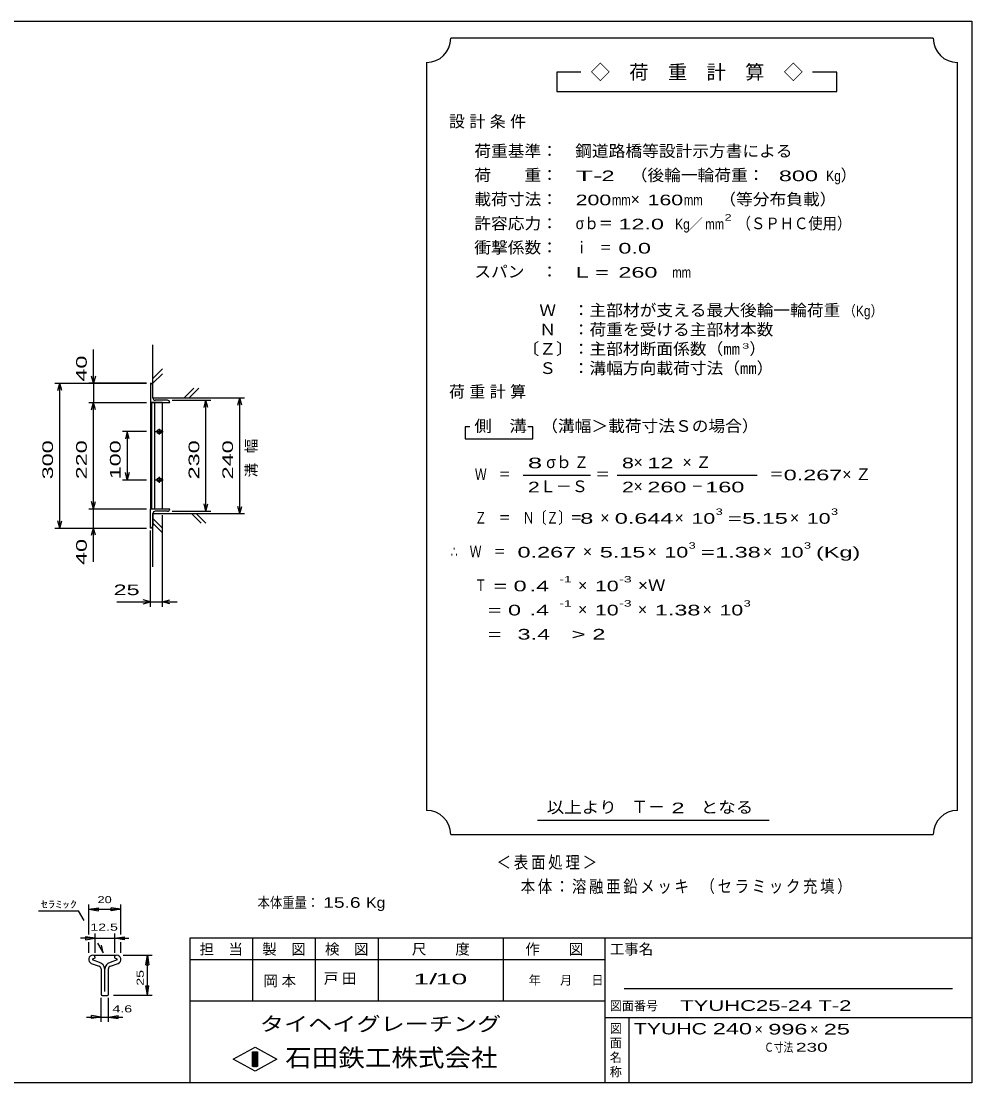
# Model space of a CAD drawing. Units: millimetres, scale not verified. Extents: x -1820 to 1724, y -1285 to 1059.
# Drawn here: x -245 to 1724, y -1141 to 1059 of the extents above; entities that cross this region are included whole.
import ezdxf
from ezdxf.enums import TextEntityAlignment as Align

# ---------------------------------------------------------------- set-up
doc = ezdxf.new("R2010")
doc.units = ezdxf.units.MM
doc.header["$LTSCALE"] = 10
for name, color, linetype, lineweight in [('0_2', 150, 'Continuous', 25), ('16', 3, 'Continuous', 25), ('22', 2, 'Continuous', 25), ('32', 4, 'Continuous', 25)]:
    doc.layers.add(name, color=color, linetype=linetype, lineweight=lineweight)
doc.styles.add('ベクトル', font='')
doc.styles.get('ベクトル').set_extended_font_data('ベクトル')

msp = doc.modelspace()

# ---------------------------------------------------------------- linework, layer by layer
at = {"layer": '0_2'}
for p, q in [((-1736, 1059), (1724, 1059)), ((1724, 1059), (1724, -1141)), ((1724, -841), (104, -841)), ((104, -841), (104, -1141)), ((234, -841), (234, -971)), ((364, -971), (364, -841)), ((494, -841), (494, -971)), ((754, -971), (754, -841)), ((964, -841), (964, -1141)), ((964, -886), (104, -886)), ((1684, -946), (1004, -946)), ((104, -971), (964, -971)), ((964, -1006), (1724, -1006)), ((1014, -1141), (1014, -1006)), ((194, -1092), (239, -1067)), ((234, -1077), (244, -1077)), ((234, -1107), (234, -1077)), ((234, -1077), (236, -1077)), ((236, -1077), (236, -1107)), ((238, -1107), (238, -1077)), ((238, -1077), (240, -1077)), ((239, -1067), (284, -1092)), ((240, -1077), (240, -1107)), ((242, -1107), (242, -1077)), ((242, -1077), (244, -1077)), ((244, -1077), (244, -1107)), ((244, -1077), (244, -1107)), ((239, -1117), (194, -1092)), ((284, -1092), (239, -1117)), ((244, -1107), (234, -1107)), ((236, -1107), (238, -1107)), ((240, -1107), (242, -1107)), ((1724, -1141), (-1736, -1141))]:
    msp.add_line(p, q, dxfattribs=at)
at = {"layer": '16'}
for p, q in [((22.35, 308.56), (22.35, 268.56)), ((27.35, 278.56), (27.35, 303.56)), ((22.35, 268.56), (62.35, 268.56)), ((22.35, 268.56), (22.35, 48.56)), ((47.35, 268.56), (22.35, 268.56)), ((24.35, 268.56), (24.35, 48.56)), ((31.35, 48.56), (31.35, 268.56)), ((57.35, 273.56), (32.35, 273.56)), ((47.35, 48.56), (47.35, 268.56)), ((32.35, 208.56), (48.35, 208.56)), ((42.35, 211.56), (38.35, 211.56)), ((38.35, 205.56), (42.35, 205.56)), ((40.35, 214.56), (40.35, 202.56)), ((42.35, 111.56), (38.35, 111.56)), ((40.35, 114.56), (40.35, 102.56)), ((32.35, 108.56), (48.35, 108.56)), ((38.35, 105.56), (42.35, 105.56)), ((22.35, 48.56), (62.35, 48.56)), ((22.35, 8.56), (22.35, 48.56)), ((22.35, 48.56), (47.35, 48.56)), ((27.35, 38.56), (27.35, 13.56)), ((57.35, 43.56), (32.35, 43.56))]:
    msp.add_line(p, q, dxfattribs=at)
for centre, radius, start, end in [((22.35, 303.56), 5, 0, 90), ((32.35, 278.56), 5, 180, 270), ((57.35, 268.56), 5, 0, 90), ((38.35, 208.56), 3, 90, 270), ((40.35, 208.56), 4, 46.6, 133.4), ((40.35, 208.56), 4, 226.6, 313.4), ((42.35, 208.56), 3, 270, 90), ((38.35, 108.56), 3, 90, 270), ((40.35, 108.56), 4, 46.6, 133.4), ((42.35, 108.56), 3, 270, 90), ((40.35, 108.56), 4, 226.6, 313.4), ((57.35, 48.56), 5, 270, 0), ((32.35, 38.56), 5, 90, 180), ((22.35, 13.56), 5, 270, 0)]:
    msp.add_arc(centre, radius, start, end, dxfattribs=at)
at = {"layer": '22', "color": 4}
for p, q in [((1644.35, 1023.56), (644.35, 1023.56)), ((594.35, 973.56), (594.35, -576.44)), ((1694.35, -576.44), (1694.35, 973.56)), ((914.35, 953.56), (864.35, 953.56)), ((864.35, 953.56), (864.35, 913.56)), ((1444.35, 953.56), (1394.35, 953.56)), ((1444.35, 913.56), (1444.35, 953.56)), ((864.35, 913.56), (1444.35, 913.56)), ((-95.65, 308.56), (-95.65, 378.56)), ((27.35, 278.56), (27.35, 388.56)), ((27.35, 318.56), (47.35, 338.56)), ((-175.65, 308.56), (14.35, 308.56)), ((-169.65, 293.56), (-165.65, 308.56)), ((-161.65, 293.56), (-165.65, 308.56)), ((-165.65, 8.56), (-165.65, 308.56)), ((14.35, 308.56), (-105.65, 308.56)), ((-95.65, 308.56), (-99.65, 323.56)), ((-91.65, 323.56), (-95.65, 308.56)), ((-95.65, 308.56), (-95.65, 268.56)), ((27.35, 308.56), (47.35, 328.56)), ((92.35, 278.56), (112.35, 298.56)), ((102.35, 278.56), (122.35, 298.56)), ((-105.65, 268.56), (14.35, 268.56)), ((-99.65, 253.56), (-95.65, 268.56)), ((-91.65, 253.56), (-95.65, 268.56)), ((-95.65, 48.56), (-95.65, 268.56)), ((27.35, 278.56), (217.35, 278.56)), ((67.35, 273.56), (147.35, 273.56)), ((133.35, 258.56), (137.35, 273.56)), ((141.35, 258.56), (137.35, 273.56)), ((137.35, 43.56), (137.35, 273.56)), ((203.35, 263.56), (207.35, 278.56)), ((211.35, 263.56), (207.35, 278.56)), ((207.35, 38.56), (207.35, 278.56)), ((14.35, 208.56), (-35.65, 208.56)), ((-25.65, 208.56), (-29.65, 193.56)), ((-21.65, 193.56), (-25.65, 208.56)), ((-25.65, 208.56), (-25.65, 108.56)), ((684.35, 218.56), (674.35, 218.56)), ((674.35, 218.56), (674.35, 193.56)), ((814.35, 218.56), (804.35, 218.56)), ((814.35, 193.56), (814.35, 218.56)), ((674.35, 193.56), (814.35, 193.56)), ((-25.65, 108.56), (-29.65, 123.56)), ((-21.65, 123.56), (-25.65, 108.56)), ((794.35, 118.56), (934.35, 118.56)), ((989.35, 118.56), (1279.35, 118.56)), ((-35.65, 108.56), (14.35, 108.56)), ((-105.65, 48.56), (14.35, 48.56)), ((-95.65, 48.56), (-99.65, 63.56)), ((-95.65, 48.56), (-91.65, 63.56)), ((-95.65, 8.56), (-95.65, 48.56)), ((137.35, 43.56), (133.35, 58.56)), ((137.35, 43.56), (141.35, 58.56)), ((207.35, 38.56), (203.35, 53.56)), ((207.35, 38.56), (211.35, 53.56)), ((-165.65, 8.56), (-169.65, 23.56)), ((-165.65, 8.56), (-161.65, 23.56)), ((27.35, 38.56), (217.35, 38.56)), ((27.35, -71.44), (27.35, 38.56)), ((47.35, 8.56), (27.35, 28.56)), ((47.35, -154.44), (47.35, 35.56)), ((67.35, 43.56), (147.35, 43.56)), ((127.35, 18.56), (107.35, 38.56)), ((137.35, 18.56), (117.35, 38.56)), ((-175.65, 8.56), (14.35, 8.56)), ((-105.65, 8.56), (14.35, 8.56)), ((-99.65, -6.44), (-95.65, 8.56)), ((-91.65, -6.44), (-95.65, 8.56)), ((-95.65, -61.44), (-95.65, 8.56)), ((22.35, -154.44), (22.35, 3.56)), ((47.35, -1.44), (27.35, 18.56)), ((-47.65, -144.44), (22.35, -144.44)), ((22.35, -144.44), (7.35, -140.44)), ((7.35, -148.44), (22.35, -144.44)), ((22.35, -144.44), (47.35, -144.44)), ((47.35, -144.44), (62.35, -140.44)), ((62.35, -148.44), (47.35, -144.44)), ((47.35, -144.44), (77.35, -144.44)), ((824.35, -596.44), (1304.35, -596.44)), ((644.35, -626.44), (1644.35, -626.44))]:
    msp.add_line(p, q, dxfattribs=at)
for centre, start, end in [((594.35, 1023.56), 270, 0), ((1694.35, 1023.56), 180, 270), ((594.35, -626.44), 0, 90), ((1694.35, -626.44), 90, 180)]:
    msp.add_arc(centre, 50, start, end, dxfattribs=at)
at = {"layer": '32'}
for p, q in [((-209.98, -784.44), (-126.65, -784.44)), ((-114.98, -804.44), (-126.65, -784.44)), ((-105.65, -833.44), (-105.65, -771.44)), ((-105.65, -781.44), (-85.65, -778.44)), ((-105.65, -781.44), (-85.65, -784.44)), ((-105.65, -781.44), (-38.98, -781.44)), ((-85.65, -784.44), (-85.65, -778.44)), ((-38.98, -781.44), (-58.98, -778.44)), ((-58.98, -784.44), (-58.98, -778.44)), ((-38.98, -781.44), (-58.98, -784.44)), ((-38.98, -833.44), (-38.98, -771.44)), ((-92.32, -871.44), (-92.32, -831.44)), ((-52.32, -831.44), (-52.32, -871.44)), ((-92.32, -841.44), (-122.32, -841.44)), ((-92.32, -841.44), (-112.32, -838.44)), ((-112.32, -838.44), (-112.32, -844.44)), ((-112.32, -844.44), (-92.32, -841.44)), ((-105.65, -871.44), (-105.65, -849.44)), ((-92.32, -841.44), (-52.32, -841.44)), ((-87.32, -851.44), (-75.65, -871.44)), ((-75.65, -871.44), (-79.32, -855.77)), ((-52.32, -841.44), (-32.32, -838.44)), ((-32.32, -844.44), (-52.32, -841.44)), ((-52.32, -841.44), (-22.32, -841.44)), ((-38.98, -871.44), (-38.98, -849.44)), ((-32.32, -838.44), (-32.32, -844.44)), ((-95.35, -876.44), (-48.52, -876.44)), ((-33.98, -876.44), (26.02, -876.44)), ((13.02, -896.44), (16.02, -876.44)), ((16.02, -876.44), (19.02, -896.44)), ((16.02, -959.77), (16.02, -876.44)), ((-100.25, -893.7), (-84.01, -899.4)), ((-83.31, -891.53), (-97.71, -886.46)), ((-97.18, -884.15), (-92.38, -881.81)), ((-92.38, -881.81), (-92.38, -881.05)), ((-46.99, -886.46), (-61.39, -891.53)), ((-60.69, -899.4), (-44.46, -893.7)), ((-52.32, -881.05), (-52.32, -881.81)), ((-52.32, -881.81), (-47.52, -884.15)), ((13.02, -896.44), (19.02, -896.44)), ((-80.02, -905.08), (-80.02, -957.48)), ((-72.32, -952.14), (-72.32, -905.24)), ((-64.68, -957.48), (-64.68, -905.08)), ((16.02, -959.77), (13.02, -939.77)), ((13.02, -939.77), (19.02, -939.77)), ((16.02, -959.77), (19.02, -939.77)), ((-79.98, -1014.77), (-79.98, -964.77)), ((-77.68, -959.81), (-67.02, -959.81)), ((-64.65, -1014.77), (-64.65, -964.77)), ((-53.98, -959.77), (26.02, -959.77)), ((-109.98, -1004.77), (-79.98, -1004.77)), ((-79.98, -1004.77), (-99.98, -1001.77)), ((-99.98, -1007.77), (-99.98, -1001.77)), ((-79.98, -1004.77), (-99.98, -1007.77)), ((-79.98, -1004.77), (-64.65, -1004.77)), ((-64.65, -1004.77), (-44.65, -1001.77)), ((-64.65, -1004.77), (-44.65, -1007.77)), ((-64.65, -1004.77), (-34.65, -1004.77)), ((-44.65, -1007.77), (-44.65, -1001.77))]:
    msp.add_line(p, q, dxfattribs=at)
for centre, radius, start, end in [((-96.68, -885.44), 9, 90.98, 246.68), ((-97.21, -881.26), 4.83, 2.5, 85.55), ((-47.49, -881.26), 4.83, 94.45, 177.5), ((-48.02, -885.44), 9, 293.32, 89.02002), ((-96.63, -885.49), 1.47, 111.91, 222.33), ((-86.01, -905.07), 6, 0, 70.58), ((-87.62, -906.25), 15.33, 3.78, 73.7), ((-57.09, -906.25), 15.33, 106.3, 176.22), ((-58.69, -905.07), 6, 109.42, 180), ((-48.07, -885.49), 1.47, 317.67, 68.08999), ((-77.68, -957.48), 2.33, 180, 270), ((-67.02, -957.48), 2.33, 270, 0)]:
    msp.add_arc(centre, radius, start, end, dxfattribs=at)

# ---------------------------------------------------------------- texts
at = {"layer": '0_2', "style": 'ベクトル'}
for s, height, p in [('担\u3000当', 21.99, (124, -864)), ('製\u3000図', 21.99, (254, -864)), ('検\u3000図', 21.99, (384, -864)), ('尺\u3000\u3000度', 21.99, (564, -864)), ('作\u3000\u3000図', 21.99, (799, -864)), ('工事名', 21.99, (974, -864)), ('年', 18.33, (806, -928.5)), ('月', 18.33, (871, -928.5)), ('日', 18.33, (936, -928.5)), ('図面番号', 18.33, (974, -981.5)), ('図', 18.33, (974, -1028.5)), ('面', 18.33, (974, -1058.5)), ('名', 18.33, (974, -1088.5)), ('称', 18.33, (974, -1118.5))]:
    msp.add_text(s, height=height, dxfattribs=at).set_placement(p, align=Align.MIDDLE_LEFT)
at = {"layer": '0_2', "color": 222, "style": 'ベクトル'}
for s, height, width, p in [('タイヘイグレーチング', 29.33, 1.25, (249, -1019)), ('石田鉄工株式会社', 36.66, 1.1, (301.5, -1089))]:
    msp.add_text(s, height=height, dxfattribs=dict(at, width=width)).set_placement(p, align=Align.MIDDLE_LEFT)
at = {"layer": '22', "style": 'ベクトル'}
for s, height, p in [('◇\u3000荷\u3000重\u3000計\u3000算\u3000◇', 29.33, (934.35, 953.56)), ('）', 24.19, (1452.35, 740.06)), ('×', 24.19, (1017.35, 690.06)), ('／', 21.99, (1136.85, 638.56)), ('）', 24.19, (1263.35, 380.06)), ('σｂ', 24.19, (842.35, 145.06)), ('×', 24.19, (1023.35, 145.06)), ('Ｌ－Ｓ', 24.19, (829.35, 95.06)), ('×', 24.19, (1023.35, 95.06)), ('×', 24.19, (954.35, 30.06)), ('×', 24.19, (1108.35, 30.06)), ('×', 24.19, (1347.35, 30.06)), ('×', 24.19, (918.35, -39.94)), ('×', 24.19, (1052.35, -39.94)), ('×', 24.19, (1291.35, -39.94)), ('×', 24.19, (908.35, -109.94)), ('×', 24.19, (908.35, -159.94)), ('×', 24.19, (1032.35, -159.94)), ('×', 24.19, (1166.35, -159.94)), ('Ｔ－', 25.66, (1018.35, -568.94)), ('×', 21.99, (1274, -1030)), ('×', 21.99, (1389, -1030))]:
    msp.add_text(s, height=height, dxfattribs=at).set_placement(p, align=Align.MIDDLE_LEFT)
for s, height, width, p in [('荷重基準：\u3000', 24.19, 1.05, (693.35, 790.06)), ('鋼道路橋等設計示方書による', 24.19, 1.05, (902.35, 790.06)), ('荷\u3000\u3000重：\u3000', 24.19, 1.05, (693.35, 740.06)), ('T-', 21.99, 2, (903.35, 738.56)), (' 2 ', 21.99, 1.65, (943.35, 738.56)), ('（後輪一輪荷重：', 24.19, 1.05, (1017.35, 740.06)), ('  800', 21.99, 1.65, (1297.35, 738.56)), ('Kg', 21.99, 0.85, (1422.35, 738.56)), ('載荷寸法：\u3000', 24.19, 1.05, (693.35, 690.06)), ('\u3000（等分布負載）', 24.19, 1.05, (1166.35, 690.06)), ('200', 21.99, 1.5, (903.35, 688.56)), ('mm', 21.99, 0.8, (978.35, 688.56)), ('160', 21.99, 1.5, (1052.35, 688.56)), ('mm', 21.99, 0.8, (1127.35, 688.56)), ('許容応力：\u3000', 24.19, 1.05, (693.35, 640.06)), ('σｂ＝', 24.19, 0.9, (903.35, 640.06)), (' 12.0', 21.99, 1.65, (978.35, 638.56)), ('Kg', 21.99, 0.85, (1109.35, 638.56)), ('mm', 21.99, 0.8, (1171.85, 638.56)), ('2', 13.2, 1.5, (1211.85, 652.56)), ('（ＳＰＨＣ使用）', 24.19, 0.9, (1236.85, 640.06)), ('衝撃係数：\u3000', 24.19, 1.05, (693.35, 590.06)), ('ｉ\u3000＝', 24.19, 0.75, (903.35, 590.06)), (' 0.0', 21.99, 1.65, (978.35, 588.56)), ('スパン\u3000：\u3000', 24.19, 1.05, (693.35, 540.06)), ('L =', 21.99, 1.65, (903.35, 538.56)), (' 260 ', 21.99, 1.65, (978.35, 538.56)), ('mm', 21.99, 0.8, (1103.35, 538.56)), ('\u3000Ｗ\u3000：主部材が支える最大後輪一輪荷重', 24.19, 1.05, (793.35, 460.06)), ('（Kg）', 21.99, 0.85, (1458.35, 458.56)), ('\u3000Ｎ\u3000：荷重を受ける主部材本数', 24.19, 1.05, (793.35, 420.06)), ('〔Ｚ〕：主部材断面係数（㎜', 24.19, 1.05, (793.35, 380.06)), ('3', 11, 1.8, (1248.35, 386.06)), ('\u3000Ｓ\u3000：溝幅方向載荷寸法（㎜）', 24.19, 1.05, (793.35, 340.06)), ('側\u3000溝', 24.19, 1.1, (693.35, 220.06)), ('\u3000（溝幅＞載荷寸法Ｓの場合）', 24.19, 1.05, (797.35, 220.06)), ('8', 21.99, 1.8, (804.35, 143.56)), ('Ｚ', 24.19, 0.9, (900.35, 145.06)), ('8', 21.99, 1.5, (999.35, 143.56)), (' 12 ', 21.99, 1.65, (1038.35, 143.56)), ('Ｗ\u3000＝', 24.19, 0.75, (694.35, 120.06)), ('＝', 24.19, 0.9, (944.35, 120.06)), ('＝', 24.19, 0.9, (1304.35, 120.06)), ('0.267', 21.99, 1.65, (1334.35, 118.56)), ('2', 21.99, 1.5, (804.35, 93.56)), ('2', 21.99, 1.5, (999.35, 93.56)), (' 260 ', 21.99, 1.65, (1038.35, 93.56)), ('－', 24.19, 0.75, (1143.35, 95.06)), (' 160 ', 21.99, 1.65, (1158.35, 93.56)), ('Ｚ\u3000＝\u3000Ｎ〔Ｚ〕＝', 24.19, 0.75, (694.35, 30.06)), ('3', 13.2, 1.5, (1193.35, 42.56)), ('3', 13.2, 1.5, (1432.35, 42.56)), (' 8 ', 21.99, 1.65, (899.35, 28.56)), ('0.644', 21.99, 1.65, (984.35, 28.56)), ('10', 21.99, 1.5, (1143.35, 28.56)), ('=', 21.99, 1.7, (1218.35, 28.56)), ('5.15', 21.99, 1.65, (1248.35, 28.56)), ('10', 21.99, 1.5, (1382.35, 28.56)), ('3', 13.2, 1.5, (1137.35, -27.44)), ('3', 13.2, 1.5, (1376.35, -27.44)), ('∴\u3000Ｗ\u3000＝', 24.19, 0.75, (644.35, -39.94)), (' 0.267', 21.99, 1.65, (769.35, -41.44)), ('5.15', 21.99, 1.65, (953.35, -41.44)), ('10', 21.99, 1.5, (1087.35, -41.44)), ('=', 21.99, 1.7, (1162.35, -41.44)), ('1.38', 21.99, 1.65, (1192.35, -41.44)), ('10', 21.99, 1.5, (1326.35, -41.44)), ('(Kg)', 21.99, 1.65, (1401.35, -41.44)), (' 25 ', 21.99, 1.65, (-67.65, -119.44)), ('Ｔ', 24.19, 0.75, (694.35, -109.94)), (' = 0', 21.99, 1.65, (719.35, -111.44)), (' .4 ', 21.99, 1.65, (794.35, -111.44)), ('-1', 13.2, 1.65, (869.35, -97.44)), ('10', 21.99, 1.5, (943.35, -111.44)), ('-3', 13.2, 1.65, (993.35, -97.44)), ('×Ｗ', 24.19, 1.1, (1032.35, -109.94)), ('  = 0', 21.99, 1.65, (694.35, -161.44)), (' .4 ', 21.99, 1.65, (794.35, -161.44)), ('-1', 13.2, 1.65, (869.35, -147.44)), ('10', 21.99, 1.5, (943.35, -161.44)), ('-3', 13.2, 1.65, (993.35, -147.44)), ('1.38', 21.99, 1.65, (1067.35, -161.44)), ('10', 21.99, 1.5, (1201.35, -161.44)), ('3', 13.2, 1.5, (1251.35, -147.44)), ('  =', 21.99, 1.65, (694.35, -211.44)), (' 3.4', 21.99, 1.65, (769.35, -211.44)), ('>', 21.99, 1.7, (894.35, -211.44)), (' 2 ', 21.99, 1.65, (924.35, -211.44)), ('以上より\u3000', 24.19, 1.1, (843.35, -569.94)), (' 2 ', 21.99, 1.65, (1088.35, -571.44)), ('となる', 24.19, 1.1, (1162.35, -569.94)), ('本体重量：', 21.99, 0.85, (244.35, -767.44)), (' 15.6', 21.99, 1.35, (369.35, -767.44)), ('Kg', 21.99, 1.1, (469.35, -767.44)), ('1/', 21.99, 2, (567, -926)), (' 10 ', 21.99, 2, (597, -926)), ('TYUHC25-24 T-2', 21.99, 1.55, (1120, -981)), ('TYUHC', 23.46, 1.4, (1024, -1029)), (' 240 ', 23.46, 1.55, (1174, -1029)), (' 996 ', 21.99, 1.65, (1289, -1030)), (' 25 ', 21.99, 1.65, (1404, -1030)), ('Ｃ寸法：', 18.33, 0.8, (1294, -1067.5)), (' 230 ', 18.33, 1.6, (1349, -1067.5))]:
    msp.add_text(s, height=height, dxfattribs=dict(at, width=width)).set_placement(p, align=Align.MIDDLE_LEFT)
at = {"layer": '22', "style": 'ベクトル', "width": 1.65}
for s, p in [(' 40 ', (-120.65, 298.56)), (' 300 ', (-190.65, 96.06)), (' 220 ', (-120.65, 96.06)), (' 100 ', (-50.65, 96.06)), (' 230 ', (112.35, 96.06)), (' 240 ', (182.35, 96.06)), (' 40 ', (-120.65, -81.44))]:
    msp.add_text(s, height=21.99, rotation=90, dxfattribs=at).set_placement(p, align=Align.MIDDLE_LEFT)
at = {"layer": '22', "attachment_point": 4, "style": 'ベクトル'}
for s, insert, char_height in [('\\T1.28;設計条件', (640.85, 850.06), 24.19), ('\\T1.28;荷重計算', (640.85, 290.06), 24.19), ('\\T1.42;×Ｚ', (1124.85, 145.06), 24.19), ('\\T1.42;×Ｚ', (1455.85, 120.06), 24.19), ('\\T1.2;\\W0.85;＜表面処理＞', (739.5, -685.5), 25.66), ('\\T1.19;\\W0.85;本体：溶融亜鉛メッキ', (789.5, -735.5), 25.66), ('\\T1.19;\\W0.85;（セラミック充填）', (1162, -735.5), 25.66), ('\\T1.25;岡本\u3000', (256.5, -931), 21.99), ('\\T1.25;戸田\u3000', (381.5, -926), 21.99)]:
    msp.add_mtext(s, dxfattribs=dict(at, insert=insert, char_height=char_height))
at = {"layer": '22', "insert": (232.35, 113.56), "char_height": 21.99, "attachment_point": 4, "rotation": 90, "style": 'ベクトル'}
msp.add_mtext('\\T1.67;溝幅', dxfattribs=at)
at = {"layer": '32', "color": 2, "style": 'ベクトル'}
for s, width, p in [('ｾﾗﾐｯｸ', 1.5, (-204.98, -771.44)), ('20', 1.35, (-87.32, -761.44)), ('12.5', 1.5, (-102.32, -818.44)), (' 4.6 ', 1.5, (-64.65, -987.77))]:
    msp.add_text(s, height=14.66, dxfattribs=dict(at, width=width)).set_placement(p, align=Align.MIDDLE_LEFT)
at = {"layer": '32', "color": 2, "style": 'ベクトル', "width": 1.5}
msp.add_text(' 25 ', height=14.66, rotation=90, dxfattribs=at).set_placement((1.02, -948.1), align=Align.MIDDLE_LEFT)

doc.saveas('drawing.dxf')
